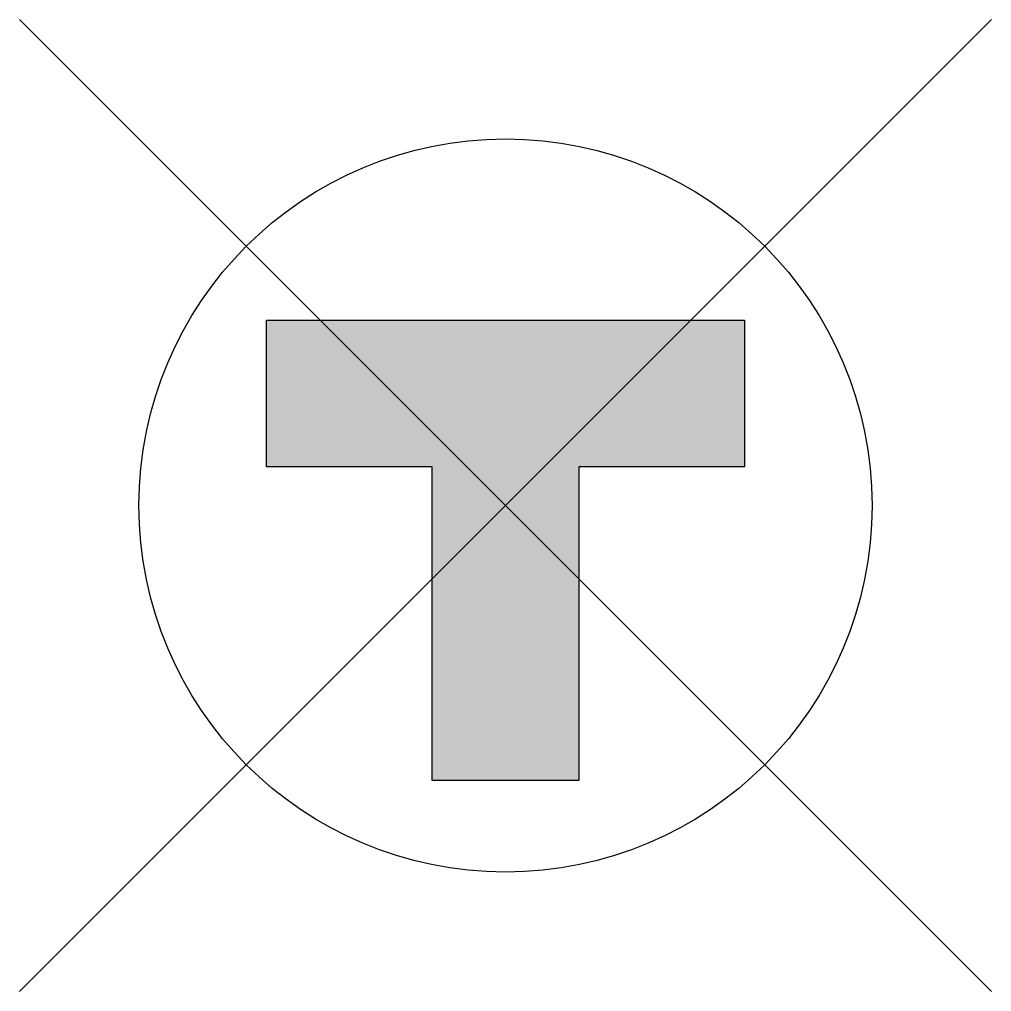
# Model space of a CAD drawing. Extents: x -2.65 to 2.65, y -2.65 to 2.65.
import ezdxf

# ---------------------------------------------------------------- set-up
doc = ezdxf.new("R2010")
doc.units = 0
doc.header["$LTSCALE"] = 0.2

msp = doc.modelspace()

# ---------------------------------------------------------------- hatches: boundary and pattern name
h = msp.add_hatch(color=256)
h.dxf.hatch_style = 1
h.paths.add_polyline_path([(1.3032, 1.0117), (-1.3032, 1.0117), (-1.3032, 0.2117), (-0.4, 0.2117), (-0.4, -1.5), (0.4, -1.5), (0.4, 0.2117), (1.3032, 0.2117)])

# ---------------------------------------------------------------- linework, layer by layer
for p, q in [((-2.6517, -2.6517), (2.6517, 2.6517)), ((2.6517, -2.6517), (-2.6517, 2.6517))]:
    msp.add_line(p, q)
at = {"flags": 128}
msp.add_lwpolyline([(-0.4, 0.2117), (-1.3032, 0.2117), (-1.3032, 1.0117), (1.3032, 1.0117), (1.3032, 0.2117), (0.4, 0.2117), (0.4, -1.5), (-0.4, -1.5)], close=True, dxfattribs=at)
msp.add_circle((0, 0), 2)

doc.saveas('drawing.dxf')
